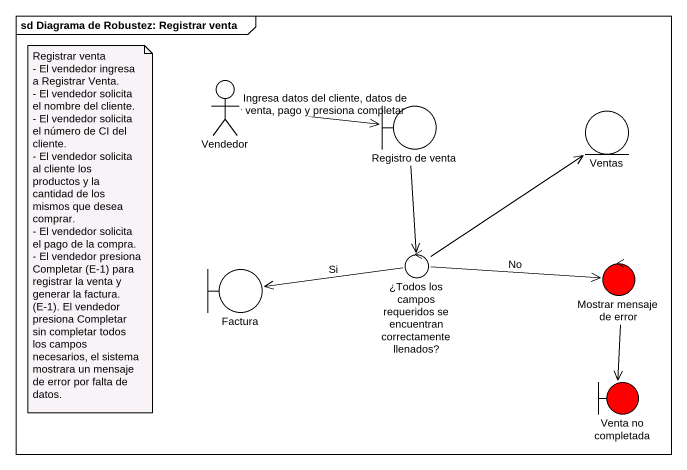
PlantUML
@startuml
mainframe sd Diagrama de Robustez: Registrar venta
actor Vendedor
boundary "Registro de venta" as Registro_de_venta
entity Ventas
boundary Factura
control "¿Todos los campos requeridos se encuentran correctamente llenados?" as Todos_los_campos_requeridos
control "Mostrar mensaje de error" as Mostrar_mensaje_de_error #FF0000
boundary "Venta no completada" as Venta_no_completada #FF0000
Vendedor -right-> Registro_de_venta : Ingresa datos del cliente, datos de venta, pago y presiona completar
Registro_de_venta --> Todos_los_campos_requeridos
Todos_los_campos_requeridos -up-> Ventas
Todos_los_campos_requeridos -left-> Factura : Si
Todos_los_campos_requeridos -right-> Mostrar_mensaje_de_error : No
Mostrar_mensaje_de_error --> Venta_no_completada
note as N1
  Registrar venta
  - El vendedor ingresa a Registrar Venta.
  - El vendedor solicita el nombre del cliente.
  - El vendedor solicita el número de CI del cliente.
  - El vendedor solicita al cliente los productos y la cantidad de los mismos que desea comprar.
  - El vendedor solicita el pago de la compra.
  - El vendedor presiona Completar (E-1) para registrar la venta y generar la factura.
  (E-1). El vendedor presiona Completar sin completar todos los campos necesarios, el sistema mostrara un mensaje de error por falta de datos.
end note
@enduml
